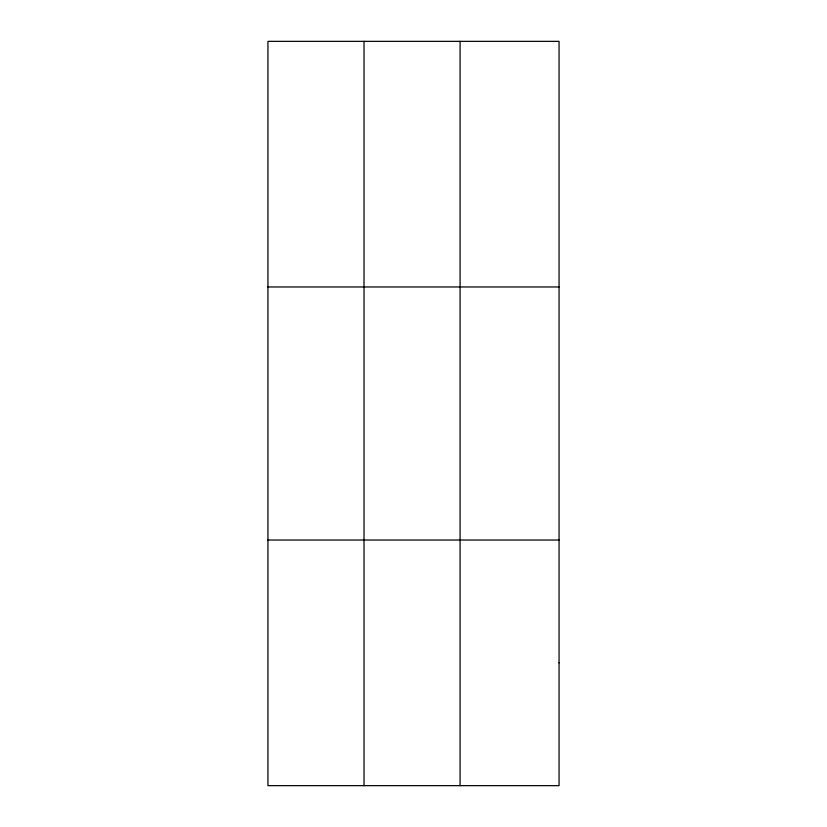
<?xml version="1.0" encoding="UTF-8"?>
<svg xmlns="http://www.w3.org/2000/svg" width="827" height="827" viewBox="0 0 827 827"><rect width="100%" height="100%" fill="white"/><g stroke="black" fill="none" stroke-linecap="round" stroke-linejoin="round"><path stroke-width="1.24" d="M364.014 41.35L364.014 785.65M460.081 41.35L460.081 785.65M267.948 286.969L559.052 286.969M267.948 540.031L559.052 540.031M559.052 662.841L559.052 785.65L267.948 785.65L267.948 41.35L559.052 41.35L559.052 662.841"/></g></svg>
